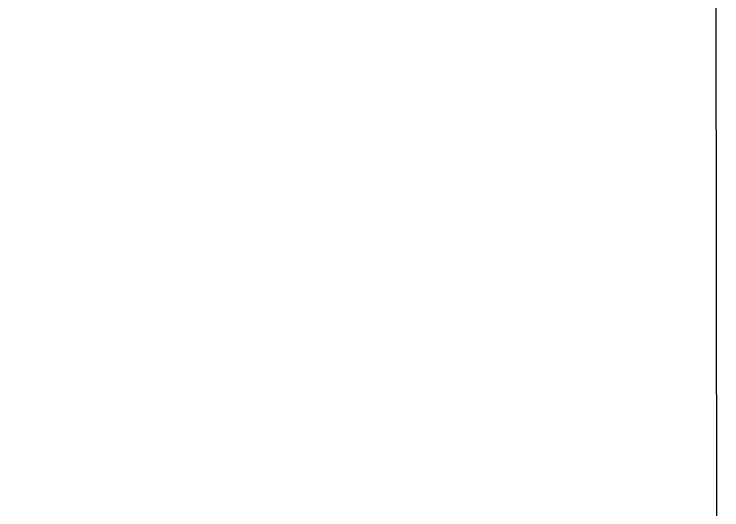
# Model space of a CAD drawing. Header units: metres. Extents: x -39 to 21688, y -24 to 9022.
# Drawn here: x 161.7277 to 161.9737, y 43.7105 to 43.883 of the extents above; entities that cross this region are included whole.
import ezdxf

# ---------------------------------------------------------------- set-up
doc = ezdxf.new("R2010")
doc.units = ezdxf.units.M
doc.header["$MEASUREMENT"] = 0
for name, color, linetype in [('AR-CALLES', 4, 'Continuous'), ('AR-MOBILIRIO', 1, 'Continuous'), ('AR-PUERTAS', 2, 'Continuous')]:
    doc.layers.add(name, color=color, linetype=linetype)

# ---------------------------------------------------------------- blocks, each defined once
blk = doc.blocks.new('AR-MOB. RECEPCION')
at = {"layer": 'AR-MOBILIRIO', "extrusion": (5.250011125823378e-07, -5.228362955654483e-07, 0.9999999999997257)}
blk.add_line((-0.004605785045214361, 2.835921145115435, 8.704685126534588e-07), (-0.0001931717172283243, 0.1339313926721388, -5.445464270767741e-07), dxfattribs=at)

msp = doc.modelspace()

# ---------------------------------------------------------------- linework, layer by layer
at = {"layer": 'AR-PUERTAS'}
msp.add_circle((164.882651360105, 27.62248899859571), 40.0806634617113, dxfattribs=at)

# ---------------------------------------------------------------- block references
at = {"layer": 'AR-CALLES', "rotation": 359.9998818690886}
msp.add_blockref('AR-MOB. RECEPCION', (161.9738758471456, 42.46106229788347, -6.730394324962915e-07), dxfattribs=at)

doc.saveas('drawing.dxf')
